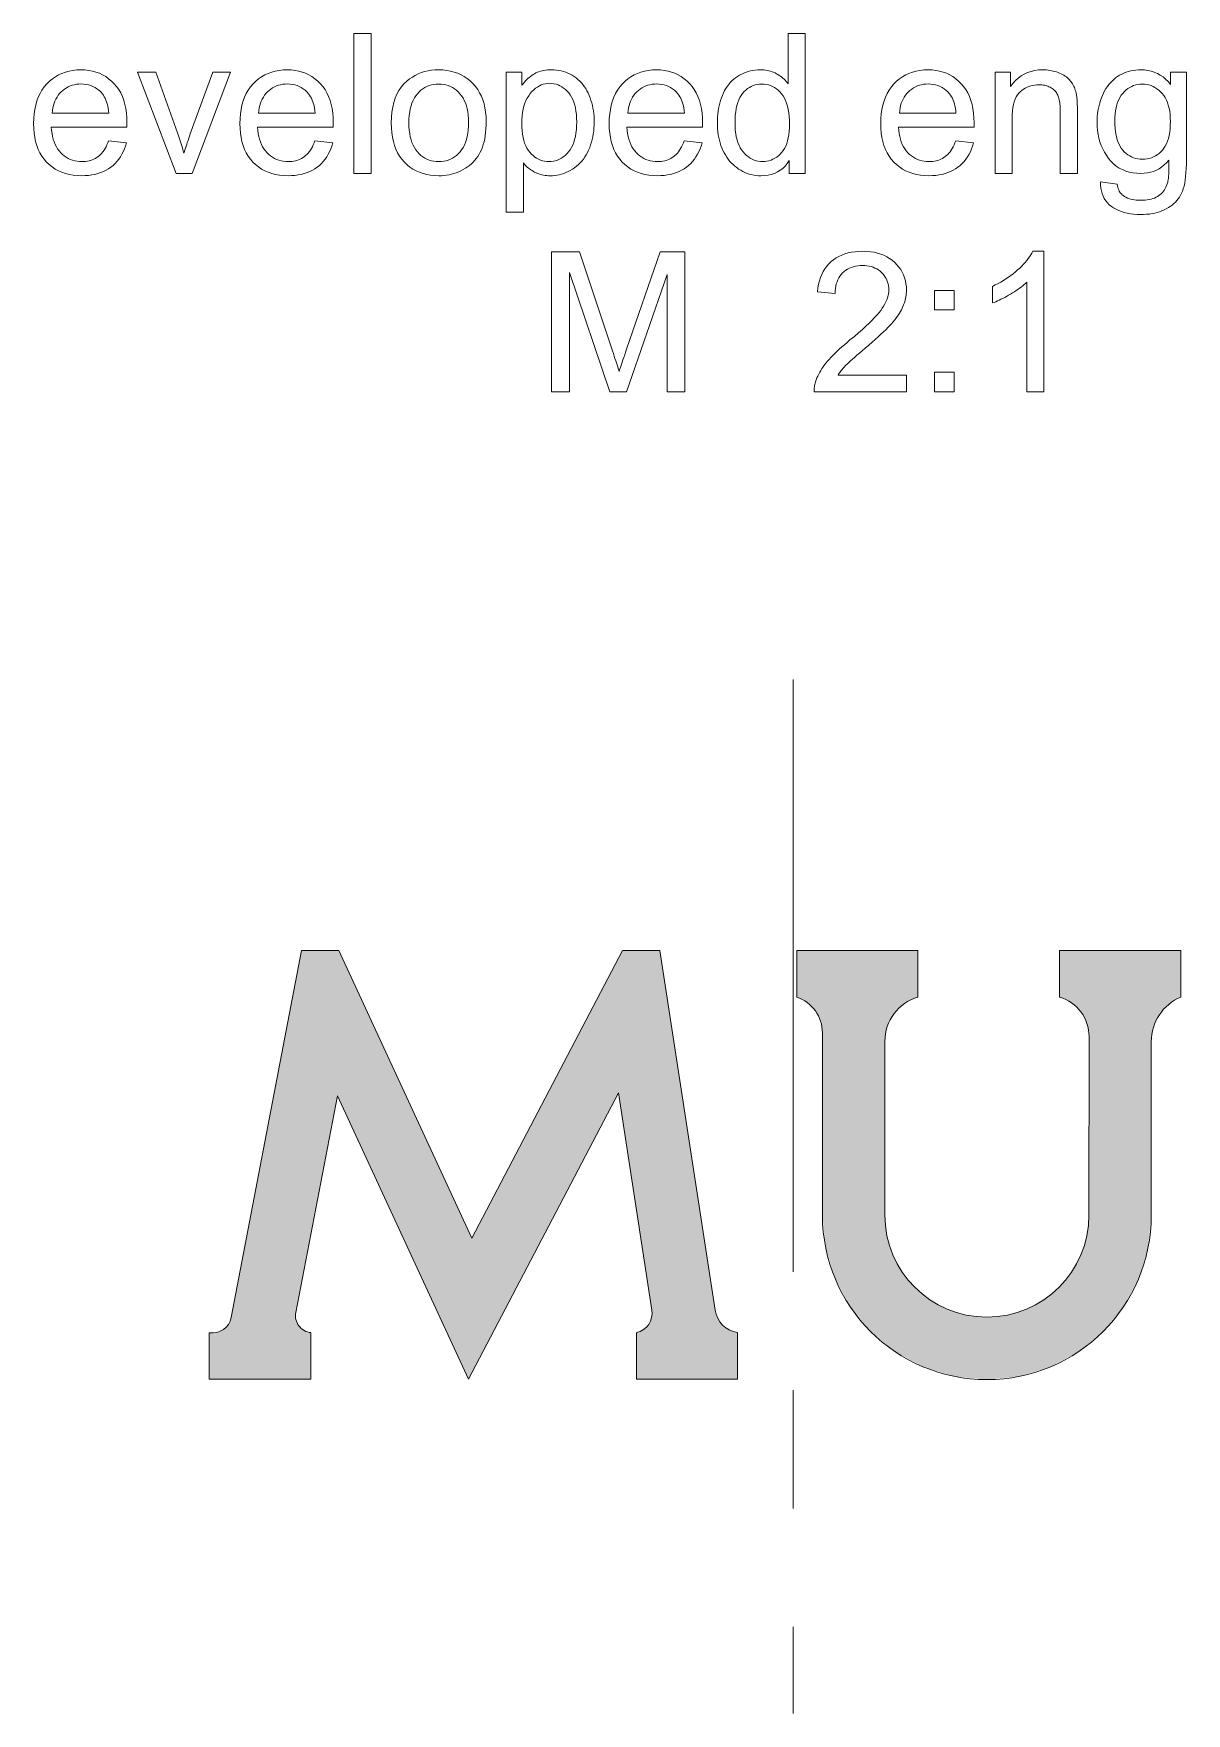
# Model space of a CAD drawing. Extents: x 5 to 409, y 5 to 583.
# Drawn here: x 228.06 to 252.79, y 419.79 to 455.83 of the extents above; entities that cross this region are included whole.
import ezdxf

# ---------------------------------------------------------------- set-up
doc = ezdxf.new("R2010")
doc.units = 0
doc.linetypes.add('CENTERX2', pattern=[20.32, 12.7, -2.54, 2.54, -2.54])
for name, color, linetype, lineweight in [('CENTERLINE', 4, 'CENTERX2', 25), ('OUTLINE', 7, 'Continuous', 70), ('TEXT', 2, 'Continuous', 25)]:
    doc.layers.add(name, color=color, linetype=linetype, lineweight=lineweight)

msp = doc.modelspace()

# ---------------------------------------------------------------- linework, layer by layer
at = {"layer": 'CENTERLINE', "lineweight": 18}
msp.add_line((244.353, 441.968), (244.353, 419.792), dxfattribs=at)
at = {"layer": 'OUTLINE', "lineweight": 18, "ltscale": 0.200421}
msp.add_line((233.808, 436.159), (232.297, 428.286), dxfattribs=at)
at = {"layer": 'OUTLINE', "lineweight": 18, "ltscale": 0.02}
for p, q in [((234.608, 436.159), (233.808, 436.159)), ((240.692, 436.159), (241.492, 436.159))]:
    msp.add_line(p, q, dxfattribs=at)
at = {"layer": 'OUTLINE', "lineweight": 18, "ltscale": 0.169917}
msp.add_line((237.461, 429.99), (234.608, 436.159), dxfattribs=at)
at = {"layer": 'OUTLINE', "lineweight": 18, "ltscale": 0.174102}
msp.add_line((237.461, 429.99), (240.692, 436.159), dxfattribs=at)
at = {"layer": 'OUTLINE', "lineweight": 18, "ltscale": 0.195168}
msp.add_line((241.492, 436.159), (242.679, 428.444), dxfattribs=at)
at = {"layer": 'OUTLINE', "lineweight": 18, "ltscale": 0.025}
for p, q in [((244.431, 436.159), (244.431, 435.159)), ((247.031, 436.159), (247.031, 435.159)), ((250.069, 436.159), (250.069, 435.159)), ((252.672, 436.159), (252.672, 435.159)), ((231.827, 427.959), (231.827, 426.959)), ((234.006, 427.959), (234.006, 426.959)), ((240.993, 427.959), (240.993, 426.959)), ((243.158, 427.959), (243.158, 426.959))]:
    msp.add_line(p, q, dxfattribs=at)
at = {"layer": 'OUTLINE', "lineweight": 18, "ltscale": 0.065}
msp.add_line((244.431, 436.159), (247.031, 436.159), dxfattribs=at)
at = {"layer": 'OUTLINE', "lineweight": 18, "ltscale": 0.065069}
msp.add_line((250.069, 436.159), (252.672, 436.159), dxfattribs=at)
at = {"layer": 'OUTLINE', "lineweight": 18, "ltscale": 0.097814}
msp.add_line((244.982, 434.393), (244.982, 430.48), dxfattribs=at)
at = {"layer": 'OUTLINE', "lineweight": 18, "ltscale": 0.095795}
msp.add_line((250.703, 434.312), (250.7, 430.48), dxfattribs=at)
at = {"layer": 'OUTLINE', "lineweight": 18, "ltscale": 0.093232}
msp.add_line((246.322, 434.211), (246.322, 430.481), dxfattribs=at)
at = {"layer": 'OUTLINE', "lineweight": 18, "ltscale": 0.093058}
msp.add_line((252.038, 434.203), (252.038, 430.48), dxfattribs=at)
at = {"layer": 'OUTLINE', "lineweight": 18, "ltscale": 0.11835}
msp.add_line((234.574, 433.04), (233.682, 428.391), dxfattribs=at)
at = {"layer": 'OUTLINE', "lineweight": 18, "ltscale": 0.167491}
msp.add_line((237.386, 426.959), (234.574, 433.04), dxfattribs=at)
at = {"layer": 'OUTLINE', "lineweight": 18, "ltscale": 0.173494}
msp.add_line((237.386, 426.959), (240.606, 433.107), dxfattribs=at)
at = {"layer": 'OUTLINE', "lineweight": 18, "ltscale": 0.11795}
msp.add_line((240.606, 433.107), (241.323, 428.444), dxfattribs=at)
at = {"layer": 'OUTLINE', "lineweight": 18, "ltscale": 0.054476}
msp.add_line((234.006, 426.959), (231.827, 426.959), dxfattribs=at)
at = {"layer": 'OUTLINE', "lineweight": 18, "ltscale": 0.054129}
msp.add_line((243.158, 426.959), (240.993, 426.959), dxfattribs=at)
at = {"layer": 'OUTLINE', "lineweight": 18}
for centre, radius, start, end in [((244.173, 434.393), 0.809, 0, 71.3717), ((247.311, 434.211), 0.989, 106.4237, 180), ((249.82, 434.312), 0.883, 359.9606, 73.6184), ((253.077, 434.203), 1.039, 112.9443, 180), ((248.51, 430.48), 3.528, 180, 0), ((248.511, 430.481), 2.189, 180, 359.9606), ((231.895, 428.363), 0.41, 260.4914, 349.1371), ((234.04, 428.323), 0.365, 169.1371, 264.7009), ((240.899, 428.379), 0.43, 282.6965, 8.7469), ((243.252, 428.532), 0.58, 188.7469, 260.673)]:
    msp.add_arc(centre, radius, start, end, dxfattribs=at)
at = {"layer": 'OUTLINE', "lineweight": 5}
for points in [[(232.297, 428.286), (233.676, 428.316), (233.808, 436.159), (233.677, 428.354)], [(233.677, 428.354), (233.682, 428.391), (233.808, 436.159), (234.574, 433.04)], [(233.808, 436.159), (234.574, 433.04), (234.608, 436.159), (237.386, 426.959)], [(234.608, 436.159), (237.386, 426.959), (237.461, 429.99), (240.606, 433.107)], [(237.461, 429.99), (240.606, 433.107), (240.692, 436.159), (241.323, 428.444)], [(240.692, 436.159), (241.323, 428.444), (241.492, 436.159), (241.328, 428.404)], [(241.492, 436.159), (241.328, 428.404), (241.328, 428.363)], [(241.328, 428.363), (242.679, 428.444), (241.492, 436.159)], [(247.031, 436.159), (244.431, 436.159), (244.547, 435.11), (244.49, 435.137)], [(244.49, 435.137), (244.431, 436.159), (244.431, 435.159)], [(247.031, 436.159), (244.547, 435.11), (244.654, 435.043), (244.602, 435.079)], [(247.031, 436.159), (244.654, 435.043), (244.749, 434.961), (244.703, 435.004)], [(247.031, 436.159), (244.749, 434.961), (244.83, 434.865), (244.791, 434.914)], [(247.031, 436.159), (244.83, 434.865), (244.895, 434.757), (244.865, 434.812)], [(247.031, 436.159), (244.895, 434.757), (244.943, 434.641), (244.921, 434.7)], [(247.031, 436.159), (244.943, 434.641), (244.972, 434.518), (244.96, 434.58)], [(247.031, 436.159), (244.972, 434.518), (244.982, 434.393), (244.979, 434.456)], [(247.031, 436.159), (244.982, 434.393), (246.434, 434.669), (246.4, 434.597)], [(247.031, 436.159), (246.434, 434.669), (246.519, 434.803), (246.474, 434.738)], [(247.031, 436.159), (246.519, 434.803), (246.624, 434.922), (246.569, 434.865)], [(247.031, 436.159), (246.624, 434.922), (246.746, 435.023), (246.683, 434.975)], [(247.031, 436.159), (246.746, 435.023), (246.883, 435.103), (246.813, 435.065)], [(247.031, 436.159), (246.883, 435.103), (247.031, 435.159), (246.956, 435.134)], [(252.672, 436.159), (250.069, 436.159), (250.201, 435.109), (250.136, 435.137)], [(250.136, 435.137), (250.069, 436.159), (250.069, 435.159)], [(252.672, 436.159), (250.201, 435.109), (250.324, 435.037), (250.264, 435.076)], [(252.672, 436.159), (250.324, 435.037), (250.433, 434.947), (250.38, 434.995)], [(252.672, 436.159), (250.433, 434.947), (250.527, 434.841), (250.482, 434.896)], [(252.672, 436.159), (250.527, 434.841), (250.602, 434.721), (250.567, 434.783)], [(252.672, 436.159), (250.602, 434.721), (250.658, 434.591), (250.633, 434.657)], [(252.672, 436.159), (250.658, 434.591), (250.691, 434.453), (250.677, 434.523)], [(252.672, 436.159), (250.691, 434.453), (250.703, 434.312), (250.7, 434.383)], [(252.672, 436.159), (250.703, 434.312), (252.136, 434.644), (252.106, 434.574)], [(252.672, 436.159), (252.136, 434.644), (252.211, 434.777), (252.171, 434.712)], [(252.672, 436.159), (252.211, 434.777), (252.303, 434.897), (252.255, 434.838)], [(252.672, 436.159), (252.303, 434.897), (252.413, 435.002), (252.356, 434.951)], [(252.672, 436.159), (252.413, 435.002), (252.536, 435.09), (252.473, 435.048)], [(252.672, 436.159), (252.536, 435.09), (252.672, 435.159), (252.603, 435.127)], [(246.372, 434.523), (246.4, 434.597), (246.35, 434.447), (244.982, 434.393)], [(245.25, 429.13), (246.35, 434.447), (245.05, 429.792), (244.982, 434.393)], [(245.05, 429.792), (244.982, 434.393), (244.982, 430.48)], [(245.576, 428.52), (246.335, 434.369), (245.25, 429.13), (246.35, 434.447)], [(246.015, 427.986), (246.325, 434.29), (245.576, 428.52), (246.335, 434.369)], [(246.322, 430.481), (246.322, 434.211), (246.015, 427.986), (246.325, 434.29)], [(251.004, 427.986), (250.703, 434.312), (250.658, 430.053), (250.7, 430.48)], [(250.703, 434.312), (252.082, 434.502), (252.106, 434.574)], [(250.703, 434.312), (252.049, 434.354), (252.082, 434.502), (252.063, 434.429)], [(251.004, 427.986), (252.04, 434.279), (250.703, 434.312), (252.049, 434.354)], [(251.004, 427.986), (251.443, 428.52), (252.04, 434.279), (251.769, 429.13)], [(252.04, 434.279), (251.769, 429.13), (252.038, 434.203), (251.97, 429.792)], [(252.038, 434.203), (251.97, 429.792), (252.038, 430.48)], [(246.55, 427.547), (246.322, 430.481), (246.015, 427.986)], [(246.55, 427.547), (246.488, 429.644), (246.322, 430.481), (246.364, 430.055)], [(251.004, 427.986), (250.658, 430.053), (250.47, 427.547), (250.533, 429.643)], [(246.691, 429.266), (246.488, 429.644), (247.16, 427.221), (246.55, 427.547)], [(250.533, 429.643), (250.331, 429.264), (250.47, 427.547), (250.058, 428.933)], [(246.691, 429.266), (247.16, 427.221), (246.963, 428.934)], [(247.294, 428.662), (246.963, 428.934), (247.821, 427.02), (247.16, 427.221)], [(250.47, 427.547), (250.058, 428.933), (249.86, 427.221), (249.726, 428.661)], [(247.294, 428.662), (247.821, 427.02), (247.673, 428.459)], [(248.083, 428.335), (247.673, 428.459), (248.51, 426.952), (247.821, 427.02)], [(249.198, 427.02), (249.86, 427.221), (248.937, 428.334), (249.348, 428.459)], [(249.86, 427.221), (249.726, 428.661), (249.348, 428.459)], [(234.006, 426.959), (232.215, 428.108), (232.16, 428.051), (232.189, 428.078)], [(234.006, 426.959), (232.258, 428.174), (232.215, 428.108), (232.239, 428.14)], [(234.006, 426.959), (232.288, 428.248), (232.258, 428.174), (232.275, 428.21)], [(234.006, 426.959), (233.685, 428.24), (232.288, 428.248), (232.297, 428.286)], [(233.685, 428.24), (233.678, 428.278), (232.297, 428.286), (233.676, 428.316)], [(234.006, 426.959), (233.71, 428.169), (233.685, 428.24), (233.695, 428.204)], [(234.006, 426.959), (233.749, 428.103), (233.71, 428.169), (233.727, 428.135)], [(234.006, 426.959), (233.8, 428.048), (233.749, 428.103), (233.773, 428.074)], [(243.158, 426.959), (241.23, 428.104), (241.173, 428.047), (241.202, 428.075)], [(243.158, 426.959), (241.275, 428.171), (241.23, 428.104), (241.254, 428.137)], [(243.158, 426.959), (241.307, 428.245), (241.275, 428.171), (241.293, 428.207)], [(243.158, 426.959), (241.325, 428.323), (241.307, 428.245), (241.318, 428.284)], [(243.158, 426.959), (242.7, 428.355), (241.325, 428.323), (241.328, 428.363)], [(241.328, 428.363), (242.7, 428.355), (242.679, 428.444), (242.688, 428.399)], [(243.158, 426.959), (242.734, 428.271), (242.7, 428.355), (242.716, 428.312)], [(243.158, 426.959), (242.782, 428.193), (242.734, 428.271), (242.756, 428.231)], [(243.158, 426.959), (242.84, 428.124), (242.782, 428.193), (242.81, 428.157)], [(243.158, 426.959), (242.909, 428.064), (242.84, 428.124), (242.874, 428.093)], [(248.083, 428.335), (248.51, 426.952), (248.51, 428.292)], [(249.198, 427.02), (248.937, 428.334), (248.51, 426.952), (248.51, 428.292)], [(234.006, 426.959), (231.867, 427.955), (231.827, 426.959), (231.827, 427.959)], [(234.006, 426.959), (231.946, 427.957), (231.867, 427.955), (231.906, 427.954)], [(234.006, 426.959), (232.023, 427.974), (231.946, 427.957), (231.985, 427.964)], [(234.006, 426.959), (232.095, 428.006), (232.023, 427.974), (232.06, 427.988)], [(234.006, 426.959), (232.16, 428.051), (232.095, 428.006), (232.129, 428.027)], [(234.006, 426.959), (233.862, 428.004), (233.8, 428.048), (233.83, 428.024)], [(234.006, 426.959), (233.932, 427.974), (233.862, 428.004), (233.896, 427.987)], [(234.006, 426.959), (234.006, 427.959), (233.932, 427.974), (233.969, 427.965)], [(243.158, 426.959), (241.032, 427.97), (240.993, 426.959), (240.993, 427.959)], [(243.158, 426.959), (241.106, 428.002), (241.032, 427.97), (241.07, 427.984)], [(243.158, 426.959), (241.173, 428.047), (241.106, 428.002), (241.14, 428.023)], [(243.158, 426.959), (242.986, 428.016), (242.909, 428.064), (242.947, 428.039)], [(243.158, 426.959), (243.07, 427.981), (242.986, 428.016), (243.028, 427.997)], [(243.158, 426.959), (243.158, 427.959), (243.07, 427.981), (243.114, 427.969)]]:
    msp.add_solid(points, dxfattribs=at)
at = {"layer": 'TEXT', "lineweight": 13}
for points in [[(234.928, 452.827), (234.928, 455.827), (235.297, 455.827), (235.297, 452.827)], [(244.27, 452.827), (244.27, 453.101), (244.227, 453.04), (244.18, 452.985), (244.129, 452.936), (244.074, 452.894), (244.015, 452.858), (243.952, 452.829), (243.885, 452.807), (243.815, 452.791), (243.741, 452.781), (243.662, 452.778), (243.611, 452.779), (243.56, 452.783), (243.51, 452.791), (243.461, 452.801), (243.413, 452.813), (243.366, 452.829), (243.319, 452.848), (243.273, 452.869), (243.229, 452.894), (243.184, 452.921), (243.142, 452.951), (243.101, 452.983), (243.063, 453.017), (243.026, 453.054), (242.991, 453.093), (242.958, 453.134), (242.928, 453.177), (242.899, 453.223), (242.872, 453.271), (242.847, 453.321), (242.824, 453.373), (242.804, 453.427), (242.786, 453.482), (242.77, 453.539), (242.757, 453.597), (242.746, 453.657), (242.738, 453.718), (242.732, 453.781), (242.728, 453.845), (242.727, 453.911), (242.728, 453.976), (242.731, 454.039), (242.737, 454.101), (242.744, 454.162), (242.754, 454.222), (242.766, 454.28), (242.78, 454.337), (242.797, 454.393), (242.815, 454.448), (242.836, 454.502), (242.858, 454.553), (242.883, 454.603), (242.91, 454.65), (242.94, 454.694), (242.971, 454.736), (243.005, 454.775), (243.041, 454.812), (243.079, 454.847), (243.119, 454.878), (243.161, 454.908), (243.205, 454.935), (243.25, 454.959), (243.296, 454.98), (243.343, 454.998), (243.391, 455.014), (243.44, 455.027), (243.49, 455.036), (243.541, 455.044), (243.593, 455.048), (243.646, 455.049), (243.685, 455.048), (243.723, 455.046), (243.76, 455.042), (243.796, 455.036), (243.832, 455.028), (243.866, 455.019), (243.9, 455.009), (243.933, 454.996), (243.965, 454.982), (243.996, 454.966), (244.026, 454.949), (244.055, 454.931), (244.083, 454.912), (244.109, 454.892), (244.135, 454.871), (244.159, 454.849), (244.183, 454.826), (244.205, 454.802), (244.226, 454.776), (244.246, 454.75), (244.246, 455.827), (244.612, 455.827), (244.612, 452.827)], [(229.667, 453.527), (230.048, 453.48), (230.028, 453.414), (230.006, 453.352), (229.98, 453.293), (229.951, 453.237), (229.919, 453.183), (229.884, 453.133), (229.846, 453.086), (229.805, 453.042), (229.761, 453), (229.714, 452.962), (229.664, 452.927), (229.611, 452.896), (229.556, 452.868), (229.498, 452.844), (229.437, 452.824), (229.373, 452.807), (229.307, 452.794), (229.238, 452.785), (229.166, 452.78), (229.092, 452.778), (228.999, 452.781), (228.909, 452.789), (228.824, 452.804), (228.742, 452.825), (228.665, 452.851), (228.591, 452.883), (228.521, 452.922), (228.456, 452.966), (228.394, 453.016), (228.336, 453.071), (228.283, 453.132), (228.235, 453.198), (228.193, 453.269), (228.157, 453.344), (228.126, 453.424), (228.101, 453.509), (228.082, 453.598), (228.068, 453.692), (228.059, 453.791), (228.057, 453.895), (228.059, 454.002), (228.068, 454.105), (228.082, 454.202), (228.102, 454.294), (228.127, 454.382), (228.158, 454.465), (228.195, 454.542), (228.237, 454.615), (228.285, 454.683), (228.339, 454.746), (228.397, 454.804), (228.459, 454.855), (228.524, 454.901), (228.592, 454.94), (228.663, 454.973), (228.738, 455.001), (228.817, 455.022), (228.898, 455.037), (228.983, 455.046), (229.072, 455.049), (229.157, 455.046), (229.24, 455.037), (229.319, 455.022), (229.395, 455.002), (229.468, 454.975), (229.537, 454.942), (229.604, 454.904), (229.667, 454.859), (229.727, 454.809), (229.784, 454.752), (229.836, 454.691), (229.883, 454.624), (229.925, 454.553), (229.961, 454.476), (229.991, 454.395), (230.016, 454.309), (230.035, 454.219), (230.049, 454.123), (230.057, 454.023), (230.06, 453.918), (230.06, 453.911), (230.06, 453.903), (230.06, 453.895), (230.06, 453.886), (230.059, 453.877), (230.059, 453.866), (230.059, 453.856), (230.059, 453.844), (230.058, 453.832), (230.058, 453.819), (228.437, 453.819), (228.443, 453.749), (228.452, 453.683), (228.464, 453.62), (228.479, 453.56), (228.498, 453.503), (228.52, 453.45), (228.545, 453.4), (228.573, 453.354), (228.605, 453.311), (228.64, 453.271), (228.677, 453.235), (228.716, 453.202), (228.757, 453.174), (228.8, 453.149), (228.844, 453.128), (228.891, 453.111), (228.939, 453.098), (228.989, 453.088), (229.041, 453.082), (229.094, 453.081), (229.134, 453.082), (229.173, 453.085), (229.21, 453.09), (229.247, 453.098), (229.282, 453.107), (229.316, 453.119), (229.349, 453.133), (229.38, 453.149), (229.411, 453.167), (229.44, 453.187), (229.468, 453.21), (229.495, 453.235), (229.521, 453.262), (229.545, 453.292), (229.568, 453.325), (229.59, 453.36), (229.611, 453.398), (229.631, 453.438), (229.65, 453.481)], [(231.114, 452.827), (230.287, 455), (230.676, 455), (231.143, 453.699), (231.158, 453.656), (231.172, 453.614), (231.187, 453.571), (231.201, 453.527), (231.215, 453.484), (231.229, 453.44), (231.243, 453.395), (231.256, 453.351), (231.269, 453.306), (231.282, 453.261), (231.292, 453.296), (231.303, 453.332), (231.315, 453.37), (231.327, 453.409), (231.341, 453.45), (231.355, 453.492), (231.37, 453.535), (231.385, 453.58), (231.402, 453.626), (231.419, 453.674), (231.902, 455), (232.28, 455), (231.458, 452.827)], [(234.093, 453.527), (234.474, 453.48), (234.455, 453.414), (234.432, 453.352), (234.406, 453.293), (234.377, 453.237), (234.346, 453.183), (234.311, 453.133), (234.273, 453.086), (234.232, 453.042), (234.188, 453), (234.14, 452.962), (234.09, 452.927), (234.038, 452.896), (233.982, 452.868), (233.924, 452.844), (233.863, 452.824), (233.8, 452.807), (233.733, 452.794), (233.664, 452.785), (233.593, 452.78), (233.518, 452.778), (233.425, 452.781), (233.336, 452.789), (233.25, 452.804), (233.169, 452.825), (233.091, 452.851), (233.017, 452.883), (232.948, 452.922), (232.882, 452.966), (232.82, 453.016), (232.762, 453.071), (232.709, 453.132), (232.662, 453.198), (232.62, 453.269), (232.583, 453.344), (232.553, 453.424), (232.528, 453.509), (232.508, 453.598), (232.494, 453.692), (232.486, 453.791), (232.483, 453.895), (232.486, 454.002), (232.494, 454.105), (232.508, 454.202), (232.528, 454.294), (232.554, 454.382), (232.585, 454.465), (232.621, 454.542), (232.664, 454.615), (232.712, 454.683), (232.765, 454.746), (232.823, 454.804), (232.885, 454.855), (232.95, 454.901), (233.018, 454.94), (233.09, 454.973), (233.165, 455.001), (233.243, 455.022), (233.325, 455.037), (233.41, 455.046), (233.498, 455.049), (233.584, 455.046), (233.666, 455.037), (233.745, 455.022), (233.821, 455.002), (233.894, 454.975), (233.964, 454.942), (234.03, 454.904), (234.093, 454.859), (234.153, 454.809), (234.21, 454.752), (234.263, 454.691), (234.31, 454.624), (234.351, 454.553), (234.387, 454.476), (234.417, 454.395), (234.442, 454.309), (234.461, 454.219), (234.475, 454.123), (234.484, 454.023), (234.486, 453.918), (234.486, 453.911), (234.486, 453.903), (234.486, 453.895), (234.486, 453.886), (234.486, 453.877), (234.486, 453.866), (234.485, 453.856), (234.485, 453.844), (234.485, 453.832), (234.484, 453.819), (232.864, 453.819), (232.869, 453.749), (232.878, 453.683), (232.89, 453.62), (232.906, 453.56), (232.924, 453.503), (232.946, 453.45), (232.971, 453.4), (233, 453.354), (233.031, 453.311), (233.066, 453.271), (233.103, 453.235), (233.143, 453.202), (233.184, 453.174), (233.226, 453.149), (233.271, 453.128), (233.317, 453.111), (233.365, 453.098), (233.415, 453.088), (233.467, 453.082), (233.52, 453.081), (233.56, 453.082), (233.599, 453.085), (233.637, 453.09), (233.673, 453.098), (233.708, 453.107), (233.742, 453.119), (233.775, 453.133), (233.807, 453.149), (233.837, 453.167), (233.866, 453.187), (233.894, 453.21), (233.921, 453.235), (233.947, 453.262), (233.971, 453.292), (233.995, 453.325), (234.017, 453.36), (234.038, 453.398), (234.057, 453.438), (234.076, 453.481)], [(235.731, 453.913), (235.734, 454.031), (235.744, 454.142), (235.761, 454.247), (235.784, 454.346), (235.814, 454.439), (235.851, 454.525), (235.895, 454.605), (235.945, 454.679), (236.002, 454.746), (236.066, 454.808), (236.123, 454.854), (236.183, 454.895), (236.245, 454.931), (236.31, 454.962), (236.377, 454.989), (236.447, 455.011), (236.519, 455.027), (236.593, 455.039), (236.67, 455.047), (236.75, 455.049), (236.838, 455.046), (236.922, 455.037), (237.004, 455.023), (237.082, 455.002), (237.157, 454.976), (237.228, 454.943), (237.297, 454.905), (237.362, 454.861), (237.424, 454.811), (237.482, 454.755), (237.536, 454.695), (237.585, 454.629), (237.627, 454.559), (237.664, 454.485), (237.696, 454.406), (237.721, 454.322), (237.741, 454.235), (237.755, 454.142), (237.764, 454.045), (237.767, 453.944), (237.765, 453.862), (237.762, 453.783), (237.755, 453.709), (237.747, 453.637), (237.735, 453.569), (237.721, 453.505), (237.705, 453.445), (237.686, 453.387), (237.665, 453.334), (237.641, 453.284), (237.615, 453.237), (237.586, 453.192), (237.555, 453.15), (237.522, 453.109), (237.486, 453.071), (237.449, 453.034), (237.408, 453), (237.366, 452.968), (237.321, 452.938), (237.275, 452.911), (237.226, 452.885), (237.177, 452.863), (237.126, 452.843), (237.075, 452.826), (237.023, 452.811), (236.97, 452.799), (236.916, 452.79), (236.862, 452.783), (236.806, 452.779), (236.75, 452.778), (236.66, 452.781), (236.574, 452.789), (236.492, 452.804), (236.413, 452.824), (236.337, 452.851), (236.265, 452.883), (236.196, 452.921), (236.131, 452.965), (236.07, 453.015), (236.012, 453.07), (235.958, 453.131), (235.911, 453.198), (235.868, 453.269), (235.832, 453.346), (235.801, 453.427), (235.776, 453.514), (235.756, 453.606), (235.742, 453.704), (235.733, 453.806)], [(238.198, 451.994), (238.198, 455), (238.534, 455), (238.534, 454.718), (238.558, 454.75), (238.583, 454.781), (238.608, 454.81), (238.634, 454.837), (238.66, 454.863), (238.688, 454.887), (238.715, 454.909), (238.744, 454.93), (238.773, 454.949), (238.802, 454.966), (238.833, 454.982), (238.864, 454.996), (238.898, 455.009), (238.932, 455.019), (238.967, 455.028), (239.004, 455.036), (239.042, 455.042), (239.082, 455.046), (239.122, 455.048), (239.164, 455.049), (239.219, 455.048), (239.273, 455.043), (239.325, 455.036), (239.377, 455.026), (239.426, 455.013), (239.475, 454.998), (239.522, 454.979), (239.568, 454.957), (239.612, 454.933), (239.656, 454.906), (239.697, 454.876), (239.736, 454.844), (239.774, 454.809), (239.809, 454.772), (239.842, 454.733), (239.873, 454.692), (239.902, 454.648), (239.929, 454.601), (239.954, 454.553), (239.977, 454.502), (239.997, 454.449), (240.016, 454.395), (240.032, 454.341), (240.046, 454.285), (240.058, 454.228), (240.068, 454.171), (240.075, 454.112), (240.081, 454.052), (240.084, 453.991), (240.085, 453.93), (240.084, 453.864), (240.08, 453.799), (240.074, 453.736), (240.066, 453.674), (240.055, 453.613), (240.042, 453.553), (240.027, 453.495), (240.009, 453.439), (239.988, 453.383), (239.966, 453.329), (239.941, 453.277), (239.913, 453.227), (239.884, 453.18), (239.852, 453.135), (239.819, 453.093), (239.783, 453.054), (239.745, 453.016), (239.705, 452.982), (239.662, 452.95), (239.618, 452.92), (239.572, 452.893), (239.525, 452.869), (239.479, 452.847), (239.431, 452.829), (239.384, 452.813), (239.335, 452.8), (239.287, 452.79), (239.238, 452.783), (239.188, 452.779), (239.138, 452.778), (239.101, 452.778), (239.066, 452.781), (239.031, 452.785), (238.996, 452.79), (238.963, 452.797), (238.93, 452.806), (238.898, 452.816), (238.867, 452.827), (238.837, 452.841), (238.807, 452.855), (238.779, 452.871), (238.751, 452.888), (238.724, 452.906), (238.699, 452.924), (238.674, 452.943), (238.65, 452.963), (238.628, 452.984), (238.607, 453.006), (238.586, 453.029), (238.567, 453.052), (238.567, 451.994)], [(238.532, 453.901), (238.534, 453.819), (238.539, 453.742), (238.547, 453.669), (238.559, 453.601), (238.574, 453.536), (238.593, 453.477), (238.615, 453.421), (238.641, 453.37), (238.67, 453.323), (238.702, 453.281), (238.737, 453.243), (238.773, 453.209), (238.81, 453.179), (238.849, 453.153), (238.89, 453.131), (238.931, 453.113), (238.975, 453.099), (239.019, 453.089), (239.066, 453.083), (239.113, 453.081), (239.162, 453.083), (239.209, 453.089), (239.254, 453.099), (239.298, 453.114), (239.341, 453.132), (239.382, 453.155), (239.422, 453.182), (239.461, 453.213), (239.498, 453.249), (239.534, 453.288), (239.567, 453.332), (239.597, 453.38), (239.623, 453.433), (239.646, 453.491), (239.665, 453.553), (239.681, 453.62), (239.693, 453.691), (239.702, 453.767), (239.707, 453.847), (239.709, 453.932), (239.707, 454.013), (239.702, 454.09), (239.693, 454.162), (239.681, 454.231), (239.666, 454.295), (239.647, 454.355), (239.625, 454.411), (239.599, 454.463), (239.57, 454.51), (239.538, 454.554), (239.503, 454.593), (239.467, 454.628), (239.429, 454.659), (239.39, 454.686), (239.35, 454.709), (239.309, 454.728), (239.266, 454.742), (239.222, 454.752), (239.176, 454.759), (239.13, 454.761), (239.083, 454.758), (239.038, 454.752), (238.993, 454.741), (238.95, 454.725), (238.908, 454.706), (238.867, 454.681), (238.827, 454.653), (238.788, 454.62), (238.75, 454.582), (238.713, 454.541), (238.679, 454.495), (238.648, 454.445), (238.621, 454.391), (238.597, 454.333), (238.577, 454.271), (238.561, 454.205), (238.548, 454.135), (238.539, 454.061), (238.534, 453.983)], [(242.017, 453.527), (242.398, 453.48), (242.378, 453.414), (242.355, 453.352), (242.33, 453.293), (242.301, 453.237), (242.269, 453.183), (242.234, 453.133), (242.196, 453.086), (242.155, 453.042), (242.111, 453), (242.064, 452.962), (242.014, 452.927), (241.961, 452.896), (241.906, 452.868), (241.848, 452.844), (241.787, 452.824), (241.723, 452.807), (241.657, 452.794), (241.588, 452.785), (241.516, 452.78), (241.442, 452.778), (241.349, 452.781), (241.259, 452.789), (241.174, 452.804), (241.092, 452.825), (241.015, 452.851), (240.941, 452.883), (240.871, 452.922), (240.805, 452.966), (240.744, 453.016), (240.686, 453.071), (240.633, 453.132), (240.585, 453.198), (240.543, 453.269), (240.507, 453.344), (240.476, 453.424), (240.451, 453.509), (240.432, 453.598), (240.418, 453.692), (240.409, 453.791), (240.407, 453.895), (240.409, 454.002), (240.418, 454.105), (240.432, 454.202), (240.452, 454.294), (240.477, 454.382), (240.508, 454.465), (240.545, 454.542), (240.587, 454.615), (240.635, 454.683), (240.689, 454.746), (240.747, 454.804), (240.809, 454.855), (240.873, 454.901), (240.942, 454.94), (241.013, 454.973), (241.088, 455.001), (241.167, 455.022), (241.248, 455.037), (241.333, 455.046), (241.422, 455.049), (241.507, 455.046), (241.589, 455.037), (241.669, 455.022), (241.745, 455.002), (241.818, 454.975), (241.887, 454.942), (241.954, 454.904), (242.017, 454.859), (242.077, 454.809), (242.134, 454.752), (242.186, 454.691), (242.233, 454.624), (242.275, 454.553), (242.31, 454.476), (242.341, 454.395), (242.366, 454.309), (242.385, 454.219), (242.399, 454.123), (242.407, 454.023), (242.41, 453.918), (242.41, 453.911), (242.41, 453.903), (242.41, 453.895), (242.41, 453.886), (242.409, 453.877), (242.409, 453.866), (242.409, 453.856), (242.409, 453.844), (242.408, 453.832), (242.408, 453.819), (240.787, 453.819), (240.793, 453.749), (240.802, 453.683), (240.814, 453.62), (240.829, 453.56), (240.848, 453.503), (240.87, 453.45), (240.895, 453.4), (240.923, 453.354), (240.955, 453.311), (240.99, 453.271), (241.027, 453.235), (241.066, 453.202), (241.107, 453.174), (241.15, 453.149), (241.194, 453.128), (241.241, 453.111), (241.289, 453.098), (241.339, 453.088), (241.391, 453.082), (241.444, 453.081), (241.484, 453.082), (241.523, 453.085), (241.56, 453.09), (241.597, 453.098), (241.632, 453.107), (241.666, 453.119), (241.699, 453.133), (241.73, 453.149), (241.761, 453.167), (241.79, 453.187), (241.818, 453.21), (241.845, 453.235), (241.87, 453.262), (241.895, 453.292), (241.918, 453.325), (241.94, 453.36), (241.961, 453.398), (241.981, 453.438), (242, 453.481)], [(247.843, 453.527), (248.224, 453.48), (248.204, 453.414), (248.182, 453.352), (248.156, 453.293), (248.127, 453.237), (248.095, 453.183), (248.06, 453.133), (248.022, 453.086), (247.981, 453.042), (247.937, 453), (247.89, 452.962), (247.84, 452.927), (247.787, 452.896), (247.732, 452.868), (247.674, 452.844), (247.613, 452.824), (247.549, 452.807), (247.483, 452.794), (247.414, 452.785), (247.342, 452.78), (247.268, 452.778), (247.175, 452.781), (247.085, 452.789), (247, 452.804), (246.918, 452.825), (246.841, 452.851), (246.767, 452.883), (246.697, 452.922), (246.632, 452.966), (246.57, 453.016), (246.512, 453.071), (246.459, 453.132), (246.411, 453.198), (246.369, 453.269), (246.333, 453.344), (246.302, 453.424), (246.277, 453.509), (246.258, 453.598), (246.244, 453.692), (246.235, 453.791), (246.233, 453.895), (246.235, 454.002), (246.244, 454.105), (246.258, 454.202), (246.278, 454.294), (246.303, 454.382), (246.334, 454.465), (246.371, 454.542), (246.413, 454.615), (246.461, 454.683), (246.515, 454.746), (246.573, 454.804), (246.635, 454.855), (246.7, 454.901), (246.768, 454.94), (246.839, 454.973), (246.914, 455.001), (246.993, 455.022), (247.074, 455.037), (247.159, 455.046), (247.248, 455.049), (247.333, 455.046), (247.416, 455.037), (247.495, 455.022), (247.571, 455.002), (247.644, 454.975), (247.713, 454.942), (247.78, 454.904), (247.843, 454.859), (247.903, 454.809), (247.96, 454.752), (248.012, 454.691), (248.059, 454.624), (248.101, 454.553), (248.137, 454.476), (248.167, 454.395), (248.192, 454.309), (248.211, 454.219), (248.225, 454.123), (248.233, 454.023), (248.236, 453.918), (248.236, 453.911), (248.236, 453.903), (248.236, 453.895), (248.236, 453.886), (248.235, 453.877), (248.235, 453.866), (248.235, 453.856), (248.235, 453.844), (248.234, 453.832), (248.234, 453.819), (246.613, 453.819), (246.619, 453.749), (246.628, 453.683), (246.64, 453.62), (246.655, 453.56), (246.674, 453.503), (246.696, 453.45), (246.721, 453.4), (246.749, 453.354), (246.781, 453.311), (246.816, 453.271), (246.853, 453.235), (246.892, 453.202), (246.933, 453.174), (246.976, 453.149), (247.02, 453.128), (247.067, 453.111), (247.115, 453.098), (247.165, 453.088), (247.217, 453.082), (247.27, 453.081), (247.31, 453.082), (247.349, 453.085), (247.386, 453.09), (247.423, 453.098), (247.458, 453.107), (247.492, 453.119), (247.525, 453.133), (247.556, 453.149), (247.587, 453.167), (247.616, 453.187), (247.644, 453.21), (247.671, 453.235), (247.697, 453.262), (247.721, 453.292), (247.744, 453.325), (247.766, 453.36), (247.787, 453.398), (247.807, 453.438), (247.826, 453.481)], [(248.686, 452.827), (248.686, 455), (249.018, 455), (249.018, 454.691), (249.068, 454.759), (249.122, 454.82), (249.181, 454.874), (249.243, 454.92), (249.31, 454.96), (249.382, 454.992), (249.457, 455.017), (249.537, 455.035), (249.621, 455.046), (249.709, 455.049), (249.748, 455.048), (249.787, 455.046), (249.824, 455.043), (249.861, 455.038), (249.898, 455.031), (249.934, 455.024), (249.969, 455.015), (250.003, 455.004), (250.037, 454.992), (250.071, 454.979), (250.103, 454.964), (250.133, 454.949), (250.162, 454.932), (250.189, 454.915), (250.215, 454.897), (250.238, 454.878), (250.261, 454.858), (250.281, 454.837), (250.3, 454.816), (250.317, 454.793), (250.333, 454.77), (250.348, 454.746), (250.362, 454.721), (250.375, 454.695), (250.387, 454.668), (250.398, 454.64), (250.408, 454.612), (250.417, 454.582), (250.425, 454.552), (250.432, 454.521), (250.436, 454.499), (250.439, 454.474), (250.442, 454.446), (250.445, 454.415), (250.447, 454.38), (250.449, 454.343), (250.45, 454.303), (250.451, 454.259), (250.452, 454.213), (250.452, 454.163), (250.452, 452.827), (250.084, 452.827), (250.084, 454.149), (250.083, 454.193), (250.082, 454.234), (250.08, 454.274), (250.077, 454.311), (250.073, 454.345), (250.068, 454.378), (250.063, 454.408), (250.056, 454.436), (250.049, 454.462), (250.041, 454.485), (250.032, 454.507), (250.021, 454.528), (250.009, 454.548), (249.996, 454.567), (249.981, 454.586), (249.965, 454.603), (249.948, 454.619), (249.93, 454.635), (249.91, 454.65), (249.888, 454.663), (249.866, 454.676), (249.843, 454.687), (249.819, 454.697), (249.795, 454.706), (249.77, 454.713), (249.743, 454.719), (249.717, 454.724), (249.689, 454.727), (249.661, 454.729), (249.632, 454.73), (249.585, 454.728), (249.54, 454.724), (249.496, 454.716), (249.454, 454.706), (249.412, 454.693), (249.372, 454.676), (249.334, 454.657), (249.296, 454.634), (249.26, 454.609), (249.225, 454.581), (249.193, 454.548), (249.164, 454.51), (249.138, 454.467), (249.116, 454.418), (249.097, 454.364), (249.082, 454.305), (249.07, 454.24), (249.061, 454.17), (249.056, 454.094), (249.055, 454.014), (249.055, 452.827)], [(250.949, 452.647), (251.308, 452.594), (251.313, 452.561), (251.32, 452.531), (251.328, 452.502), (251.338, 452.475), (251.35, 452.45), (251.363, 452.427), (251.378, 452.406), (251.395, 452.386), (251.413, 452.368), (251.432, 452.352), (251.461, 452.333), (251.491, 452.315), (251.524, 452.3), (251.558, 452.287), (251.595, 452.275), (251.633, 452.266), (251.674, 452.259), (251.716, 452.254), (251.76, 452.251), (251.807, 452.25), (251.857, 452.251), (251.905, 452.254), (251.95, 452.259), (251.993, 452.266), (252.034, 452.275), (252.072, 452.287), (252.108, 452.3), (252.142, 452.315), (252.173, 452.333), (252.202, 452.352), (252.229, 452.373), (252.254, 452.396), (252.277, 452.421), (252.299, 452.447), (252.319, 452.475), (252.336, 452.504), (252.353, 452.535), (252.367, 452.568), (252.379, 452.603), (252.39, 452.639), (252.396, 452.664), (252.4, 452.693), (252.405, 452.728), (252.408, 452.768), (252.411, 452.813), (252.413, 452.863), (252.415, 452.917), (252.416, 452.977), (252.417, 453.042), (252.417, 453.111), (252.367, 453.057), (252.315, 453.009), (252.261, 452.966), (252.205, 452.929), (252.146, 452.898), (252.084, 452.872), (252.021, 452.852), (251.954, 452.838), (251.886, 452.83), (251.815, 452.827), (251.728, 452.83), (251.644, 452.84), (251.564, 452.856), (251.489, 452.879), (251.418, 452.908), (251.35, 452.943), (251.287, 452.985), (251.228, 453.034), (251.173, 453.089), (251.121, 453.15), (251.075, 453.216), (251.033, 453.285), (250.996, 453.356), (250.964, 453.429), (250.937, 453.506), (250.915, 453.585), (250.898, 453.666), (250.886, 453.75), (250.878, 453.837), (250.876, 453.926), (250.877, 453.987), (250.88, 454.048), (250.886, 454.108), (250.894, 454.167), (250.904, 454.225), (250.916, 454.282), (250.931, 454.338), (250.948, 454.393), (250.967, 454.447), (250.988, 454.5), (251.012, 454.551), (251.037, 454.6), (251.065, 454.647), (251.095, 454.691), (251.126, 454.733), (251.16, 454.772), (251.196, 454.809), (251.233, 454.844), (251.273, 454.876), (251.315, 454.906), (251.358, 454.933), (251.403, 454.957), (251.45, 454.979), (251.498, 454.998), (251.547, 455.013), (251.598, 455.026), (251.651, 455.036), (251.705, 455.043), (251.76, 455.048), (251.817, 455.049), (251.893, 455.046), (251.966, 455.037), (252.036, 455.021), (252.103, 454.999), (252.168, 454.971), (252.23, 454.937), (252.29, 454.897), (252.346, 454.85), (252.4, 454.797), (252.452, 454.738), (252.452, 455), (252.791, 455), (252.791, 453.121), (252.79, 453.023), (252.787, 452.93), (252.782, 452.844), (252.775, 452.763), (252.765, 452.688), (252.754, 452.619), (252.741, 452.556), (252.725, 452.499), (252.708, 452.447), (252.688, 452.402), (252.666, 452.361), (252.642, 452.321), (252.615, 452.283), (252.586, 452.247), (252.554, 452.213), (252.52, 452.18), (252.484, 452.149), (252.445, 452.12), (252.404, 452.093), (252.36, 452.068), (252.315, 452.044), (252.267, 452.023), (252.217, 452.005), (252.165, 451.989), (252.111, 451.975), (252.054, 451.964), (251.996, 451.956), (251.936, 451.95), (251.873, 451.946), (251.809, 451.945), (251.733, 451.947), (251.659, 451.952), (251.589, 451.961), (251.522, 451.973), (251.458, 451.989), (251.396, 452.008), (251.338, 452.031), (251.282, 452.057), (251.23, 452.087), (251.181, 452.12), (251.135, 452.157), (251.095, 452.197), (251.059, 452.241), (251.029, 452.288), (251.003, 452.339), (250.983, 452.393), (250.967, 452.451), (250.956, 452.513), (250.95, 452.578)], [(228.458, 454.122), (229.671, 454.122), (229.665, 454.176), (229.658, 454.226), (229.648, 454.274), (229.637, 454.32), (229.624, 454.362), (229.609, 454.402), (229.593, 454.439), (229.574, 454.473), (229.554, 454.505), (229.532, 454.533), (229.496, 454.574), (229.457, 454.61), (229.417, 454.642), (229.375, 454.67), (229.33, 454.693), (229.283, 454.712), (229.235, 454.727), (229.184, 454.738), (229.131, 454.744), (229.076, 454.746), (229.026, 454.745), (228.977, 454.739), (228.931, 454.731), (228.886, 454.719), (228.842, 454.704), (228.8, 454.685), (228.76, 454.663), (228.721, 454.638), (228.684, 454.609), (228.649, 454.576), (228.616, 454.541), (228.586, 454.504), (228.559, 454.464), (228.535, 454.422), (228.515, 454.378), (228.497, 454.331), (228.483, 454.282), (228.471, 454.231), (228.463, 454.178)], [(232.884, 454.122), (234.098, 454.122), (234.092, 454.176), (234.084, 454.226), (234.075, 454.274), (234.063, 454.32), (234.05, 454.362), (234.036, 454.402), (234.019, 454.439), (234.001, 454.473), (233.98, 454.505), (233.958, 454.533), (233.922, 454.574), (233.884, 454.61), (233.843, 454.642), (233.801, 454.67), (233.756, 454.693), (233.71, 454.712), (233.661, 454.727), (233.61, 454.738), (233.557, 454.744), (233.502, 454.746), (233.452, 454.745), (233.404, 454.739), (233.357, 454.731), (233.312, 454.719), (233.268, 454.704), (233.227, 454.685), (233.186, 454.663), (233.148, 454.638), (233.111, 454.609), (233.075, 454.576), (233.042, 454.541), (233.012, 454.504), (232.986, 454.464), (232.962, 454.422), (232.941, 454.378), (232.923, 454.331), (232.909, 454.282), (232.898, 454.231), (232.889, 454.178)], [(236.109, 453.913), (236.111, 453.832), (236.116, 453.755), (236.126, 453.682), (236.138, 453.613), (236.155, 453.548), (236.175, 453.488), (236.198, 453.432), (236.226, 453.38), (236.257, 453.332), (236.291, 453.288), (236.329, 453.249), (236.368, 453.213), (236.409, 453.182), (236.452, 453.155), (236.497, 453.132), (236.544, 453.114), (236.592, 453.099), (236.643, 453.089), (236.695, 453.083), (236.75, 453.081), (236.804, 453.083), (236.856, 453.089), (236.906, 453.099), (236.954, 453.114), (237.001, 453.133), (237.046, 453.156), (237.088, 453.183), (237.129, 453.214), (237.169, 453.25), (237.206, 453.289), (237.241, 453.333), (237.272, 453.382), (237.299, 453.434), (237.323, 453.491), (237.343, 453.553), (237.359, 453.619), (237.372, 453.689), (237.381, 453.763), (237.386, 453.842), (237.388, 453.926), (237.386, 454.004), (237.381, 454.079), (237.372, 454.15), (237.359, 454.217), (237.342, 454.28), (237.322, 454.339), (237.298, 454.394), (237.271, 454.446), (237.24, 454.493), (237.205, 454.537), (237.167, 454.576), (237.128, 454.611), (237.087, 454.642), (237.044, 454.669), (237, 454.692), (236.953, 454.711), (236.905, 454.726), (236.855, 454.736), (236.803, 454.742), (236.75, 454.744), (236.695, 454.742), (236.643, 454.736), (236.592, 454.726), (236.544, 454.711), (236.497, 454.693), (236.452, 454.67), (236.409, 454.643), (236.368, 454.612), (236.329, 454.577), (236.291, 454.538), (236.257, 454.494), (236.226, 454.446), (236.198, 454.395), (236.175, 454.338), (236.155, 454.278), (236.138, 454.214), (236.126, 454.145), (236.116, 454.072), (236.111, 453.995)], [(240.808, 454.122), (242.021, 454.122), (242.015, 454.176), (242.008, 454.226), (241.998, 454.274), (241.987, 454.32), (241.974, 454.362), (241.959, 454.402), (241.943, 454.439), (241.924, 454.473), (241.904, 454.505), (241.882, 454.533), (241.846, 454.574), (241.807, 454.61), (241.767, 454.642), (241.724, 454.67), (241.68, 454.693), (241.633, 454.712), (241.584, 454.727), (241.534, 454.738), (241.481, 454.744), (241.426, 454.746), (241.376, 454.745), (241.327, 454.739), (241.281, 454.731), (241.236, 454.719), (241.192, 454.704), (241.15, 454.685), (241.11, 454.663), (241.071, 454.638), (241.034, 454.609), (240.999, 454.576), (240.966, 454.541), (240.936, 454.504), (240.909, 454.464), (240.885, 454.422), (240.865, 454.378), (240.847, 454.331), (240.833, 454.282), (240.821, 454.231), (240.813, 454.178)], [(243.106, 453.911), (243.107, 453.83), (243.113, 453.753), (243.122, 453.68), (243.134, 453.611), (243.15, 453.547), (243.169, 453.486), (243.192, 453.43), (243.218, 453.378), (243.248, 453.331), (243.282, 453.287), (243.318, 453.248), (243.355, 453.213), (243.393, 453.182), (243.433, 453.155), (243.474, 453.132), (243.516, 453.114), (243.559, 453.099), (243.604, 453.089), (243.65, 453.083), (243.697, 453.081), (243.745, 453.083), (243.791, 453.088), (243.835, 453.098), (243.879, 453.112), (243.92, 453.13), (243.961, 453.152), (244, 453.177), (244.037, 453.207), (244.073, 453.24), (244.107, 453.278), (244.139, 453.32), (244.168, 453.365), (244.194, 453.415), (244.215, 453.469), (244.234, 453.527), (244.249, 453.59), (244.261, 453.656), (244.269, 453.727), (244.275, 453.802), (244.276, 453.881), (244.275, 453.968), (244.269, 454.05), (244.261, 454.127), (244.249, 454.2), (244.233, 454.267), (244.214, 454.331), (244.192, 454.389), (244.166, 454.443), (244.137, 454.491), (244.104, 454.536), (244.069, 454.575), (244.032, 454.611), (243.994, 454.642), (243.954, 454.669), (243.912, 454.692), (243.869, 454.711), (243.825, 454.725), (243.778, 454.736), (243.73, 454.742), (243.681, 454.744), (243.632, 454.742), (243.586, 454.736), (243.541, 454.726), (243.497, 454.712), (243.455, 454.694), (243.415, 454.672), (243.377, 454.646), (243.34, 454.616), (243.304, 454.582), (243.27, 454.544), (243.239, 454.501), (243.211, 454.454), (243.186, 454.403), (243.165, 454.346), (243.147, 454.285), (243.132, 454.22), (243.121, 454.15), (243.112, 454.075), (243.107, 453.995)], [(246.634, 454.122), (247.847, 454.122), (247.841, 454.176), (247.834, 454.226), (247.824, 454.274), (247.813, 454.32), (247.8, 454.362), (247.785, 454.402), (247.769, 454.439), (247.75, 454.473), (247.73, 454.505), (247.708, 454.533), (247.672, 454.574), (247.633, 454.61), (247.593, 454.642), (247.551, 454.67), (247.506, 454.693), (247.459, 454.712), (247.411, 454.727), (247.36, 454.738), (247.307, 454.744), (247.252, 454.746), (247.202, 454.745), (247.153, 454.739), (247.107, 454.731), (247.062, 454.719), (247.018, 454.704), (246.976, 454.685), (246.936, 454.663), (246.897, 454.638), (246.86, 454.609), (246.825, 454.576), (246.792, 454.541), (246.762, 454.504), (246.735, 454.464), (246.711, 454.422), (246.691, 454.378), (246.673, 454.331), (246.659, 454.282), (246.647, 454.231), (246.639, 454.178)], [(251.254, 453.952), (251.256, 453.869), (251.261, 453.79), (251.27, 453.716), (251.282, 453.647), (251.297, 453.582), (251.316, 453.522), (251.338, 453.467), (251.363, 453.416), (251.392, 453.37), (251.424, 453.328), (251.459, 453.291), (251.496, 453.257), (251.534, 453.228), (251.574, 453.202), (251.616, 453.181), (251.659, 453.163), (251.704, 453.149), (251.751, 453.14), (251.8, 453.134), (251.85, 453.132), (251.9, 453.134), (251.948, 453.139), (251.995, 453.149), (252.04, 453.163), (252.083, 453.181), (252.125, 453.202), (252.165, 453.227), (252.204, 453.257), (252.24, 453.29), (252.276, 453.327), (252.308, 453.368), (252.337, 453.414), (252.363, 453.464), (252.386, 453.519), (252.404, 453.578), (252.42, 453.642), (252.432, 453.71), (252.441, 453.782), (252.446, 453.859), (252.447, 453.94), (252.446, 454.018), (252.44, 454.092), (252.432, 454.162), (252.419, 454.228), (252.403, 454.29), (252.384, 454.348), (252.361, 454.402), (252.334, 454.453), (252.304, 454.499), (252.27, 454.542), (252.234, 454.58), (252.197, 454.615), (252.158, 454.645), (252.117, 454.671), (252.075, 454.694), (252.032, 454.712), (251.987, 454.726), (251.941, 454.736), (251.893, 454.742), (251.844, 454.744), (251.795, 454.742), (251.748, 454.736), (251.703, 454.726), (251.659, 454.712), (251.617, 454.694), (251.576, 454.672), (251.536, 454.646), (251.498, 454.617), (251.461, 454.583), (251.426, 454.545), (251.394, 454.503), (251.364, 454.457), (251.339, 454.408), (251.316, 454.354), (251.297, 454.297), (251.282, 454.236), (251.27, 454.171), (251.261, 454.102), (251.256, 454.029)], [(246.788, 448.499), (246.788, 448.145), (244.805, 448.145), (244.805, 448.171), (244.806, 448.197), (244.807, 448.224), (244.81, 448.249), (244.814, 448.275), (244.819, 448.301), (244.825, 448.326), (244.831, 448.351), (244.839, 448.376), (244.848, 448.4), (244.864, 448.441), (244.882, 448.481), (244.902, 448.521), (244.923, 448.562), (244.947, 448.601), (244.972, 448.641), (244.999, 448.681), (245.028, 448.721), (245.058, 448.76), (245.091, 448.799), (245.126, 448.839), (245.163, 448.881), (245.204, 448.923), (245.248, 448.966), (245.295, 449.011), (245.344, 449.057), (245.397, 449.105), (245.452, 449.153), (245.511, 449.203), (245.573, 449.254), (245.667, 449.332), (245.756, 449.408), (245.838, 449.479), (245.913, 449.548), (245.982, 449.613), (246.045, 449.675), (246.102, 449.734), (246.152, 449.789), (246.196, 449.841), (246.234, 449.889), (246.266, 449.936), (246.295, 449.982), (246.321, 450.027), (246.344, 450.073), (246.363, 450.117), (246.378, 450.161), (246.39, 450.205), (246.399, 450.248), (246.404, 450.29), (246.406, 450.332), (246.404, 450.375), (246.399, 450.417), (246.391, 450.457), (246.38, 450.496), (246.366, 450.534), (246.349, 450.57), (246.329, 450.605), (246.305, 450.639), (246.279, 450.671), (246.249, 450.702), (246.217, 450.73), (246.183, 450.756), (246.146, 450.778), (246.108, 450.798), (246.069, 450.814), (246.027, 450.828), (245.983, 450.838), (245.938, 450.846), (245.89, 450.851), (245.841, 450.852), (245.789, 450.85), (245.739, 450.846), (245.691, 450.838), (245.645, 450.826), (245.601, 450.812), (245.56, 450.795), (245.52, 450.774), (245.483, 450.75), (245.448, 450.723), (245.415, 450.692), (245.385, 450.659), (245.357, 450.624), (245.333, 450.586), (245.313, 450.545), (245.295, 450.502), (245.28, 450.457), (245.269, 450.409), (245.26, 450.358), (245.255, 450.306), (245.253, 450.25), (244.875, 450.289), (244.885, 450.372), (244.899, 450.451), (244.917, 450.525), (244.94, 450.596), (244.967, 450.662), (244.999, 450.725), (245.035, 450.784), (245.075, 450.838), (245.119, 450.888), (245.167, 450.935), (245.22, 450.977), (245.276, 451.015), (245.335, 451.048), (245.398, 451.077), (245.465, 451.101), (245.535, 451.121), (245.608, 451.137), (245.685, 451.148), (245.765, 451.155), (245.849, 451.157), (245.933, 451.155), (246.014, 451.147), (246.092, 451.135), (246.165, 451.119), (246.236, 451.097), (246.302, 451.071), (246.365, 451.04), (246.424, 451.004), (246.48, 450.963), (246.532, 450.918), (246.58, 450.868), (246.623, 450.817), (246.661, 450.764), (246.693, 450.708), (246.721, 450.649), (246.744, 450.589), (246.761, 450.526), (246.774, 450.461), (246.782, 450.394), (246.784, 450.324), (246.783, 450.288), (246.781, 450.252), (246.777, 450.217), (246.772, 450.181), (246.766, 450.146), (246.758, 450.11), (246.748, 450.075), (246.737, 450.04), (246.724, 450.005), (246.71, 449.97), (246.695, 449.935), (246.677, 449.9), (246.657, 449.864), (246.636, 449.828), (246.612, 449.791), (246.587, 449.755), (246.56, 449.717), (246.53, 449.68), (246.499, 449.642), (246.466, 449.604), (246.429, 449.564), (246.388, 449.521), (246.343, 449.475), (246.293, 449.427), (246.238, 449.376), (246.179, 449.321), (246.116, 449.264), (246.048, 449.204), (245.975, 449.141), (245.898, 449.076), (245.834, 449.022), (245.775, 448.972), (245.72, 448.925), (245.671, 448.882), (245.626, 448.842), (245.586, 448.806), (245.55, 448.774), (245.519, 448.745), (245.494, 448.72), (245.472, 448.698), (245.454, 448.678), (245.436, 448.658), (245.419, 448.639), (245.402, 448.619), (245.386, 448.599), (245.371, 448.579), (245.357, 448.559), (245.343, 448.539), (245.329, 448.519), (245.317, 448.499)], [(249.735, 448.145), (249.367, 448.145), (249.367, 450.492), (249.339, 450.466), (249.31, 450.441), (249.279, 450.416), (249.247, 450.39), (249.213, 450.365), (249.177, 450.34), (249.14, 450.314), (249.101, 450.289), (249.06, 450.263), (249.018, 450.238), (248.975, 450.213), (248.933, 450.19), (248.892, 450.168), (248.852, 450.147), (248.813, 450.127), (248.774, 450.109), (248.737, 450.092), (248.7, 450.076), (248.665, 450.061), (248.63, 450.048), (248.63, 450.404), (248.691, 450.434), (248.75, 450.464), (248.808, 450.497), (248.865, 450.53), (248.919, 450.565), (248.973, 450.6), (249.024, 450.637), (249.075, 450.676), (249.123, 450.715), (249.17, 450.756), (249.215, 450.797), (249.257, 450.838), (249.297, 450.879), (249.334, 450.919), (249.368, 450.959), (249.399, 450.999), (249.428, 451.039), (249.454, 451.079), (249.477, 451.118), (249.498, 451.157), (249.735, 451.157)], [(239.169, 448.145), (239.169, 451.145), (239.767, 451.145), (240.477, 449.021), (240.496, 448.963), (240.514, 448.908), (240.531, 448.856), (240.547, 448.807), (240.562, 448.761), (240.576, 448.718), (240.589, 448.678), (240.6, 448.641), (240.611, 448.607), (240.62, 448.576), (240.631, 448.611), (240.643, 448.648), (240.656, 448.688), (240.67, 448.732), (240.686, 448.779), (240.702, 448.828), (240.72, 448.881), (240.739, 448.937), (240.759, 448.995), (240.78, 449.057), (241.498, 451.145), (242.032, 451.145), (242.032, 448.145), (241.65, 448.145), (241.65, 450.656), (240.778, 448.145), (240.42, 448.145), (239.552, 450.699), (239.552, 448.145)], [(247.388, 449.898), (247.388, 450.318), (247.807, 450.318), (247.807, 449.898)], [(247.388, 448.145), (247.388, 448.564), (247.807, 448.564), (247.807, 448.145)]]:
    msp.add_lwpolyline(points, close=True, dxfattribs=at)

doc.saveas('drawing.dxf')
